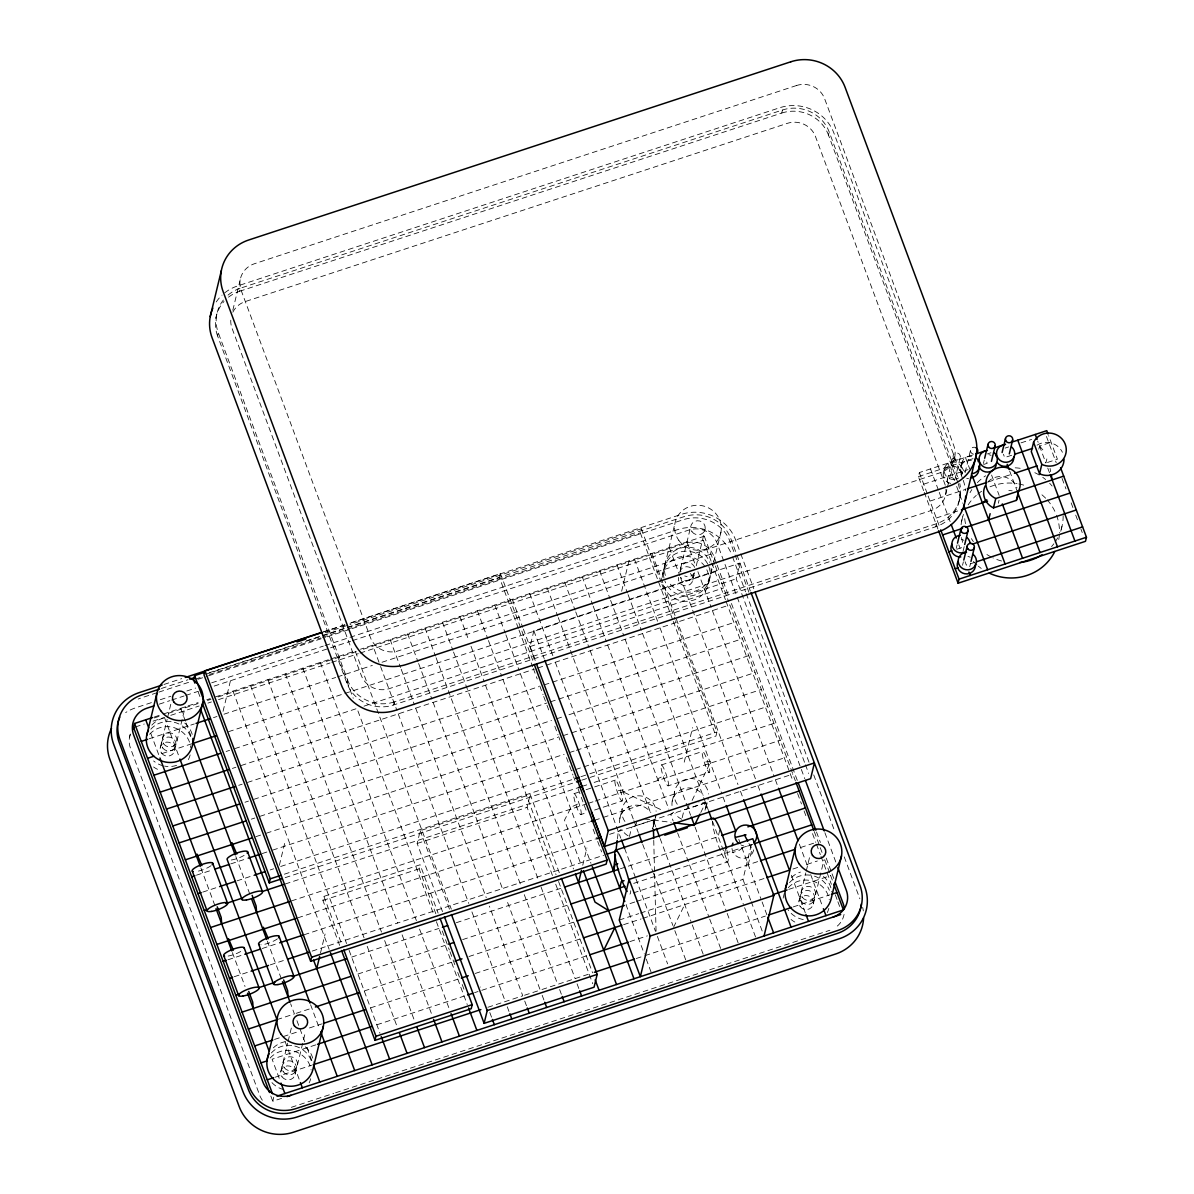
<?xml version="1.0" encoding="UTF-8"?>
<svg xmlns="http://www.w3.org/2000/svg" width="1194" height="1194" viewBox="0 0 1194 1194"><rect width="100%" height="100%" fill="white"/><g stroke="black" fill="none" stroke-linecap="round" stroke-linejoin="round"><path stroke-width="0.75" stroke-dasharray="5 3.75" d="M617.432 838.666L618.313 831.472L621.283 829.412M215.965 317.723L216.711 314.679M958.215 483.615A36.611 35.089 13.6 0 1 935.753 526.748L393.557 704.997A36.611 35.089 13.6 0 1 346.797 682.983L217.577 335.902L218.308 332.842A36.611 35.089 13.6 0 1 223.741 299.53M129.519 737.295L130.31 733.997M232.83 310.231L240.248 279.605M228.517 297.172A36.611 35.089 13.6 0 1 239.531 291.291L240.263 288.247L782.458 110.012A36.611 35.089 13.6 0 1 829.218 132.027L958.454 479.107M160.265 747.757L161.488 742.668M162.474 738.608L167.13 719.4M167.548 717.654L170.921 703.699M174.652 750.504L175.876 745.414M176.861 741.355L185.309 706.445M223.054 711.326L230.591 680.207M279.351 865.322L284.829 842.665M346.797 682.983L347.544 679.923L218.308 332.842M281.605 1098.361L272.769 1101.256L273.754 1097.196M280.814 1071.511L282.038 1066.436M283.023 1062.361L287.664 1043.168M288.097 1041.422L291.47 1027.467M339.633 945.349L322.917 900.44L323.902 896.381L420.109 864.754L438.108 913.111M320.485 953.036L325.081 934.021M295.202 1074.272L296.425 1069.182M297.41 1065.123L305.425 1031.959M393.557 704.997L394.304 701.938L936.484 523.703A36.611 35.089 13.6 0 0 959.767 483.54M442.511 911.604L417.154 843.486L420.243 830.681L530.196 794.532L559.449 873.127M435.84 913.723L419.124 868.814L420.109 864.754M518.345 628.342L499.495 577.687L500.48 573.627L350.081 623.059M535.225 660.506L530.046 646.596L533.852 630.835L740.011 563.075L736.205 578.821L804.786 763.041M552.449 875.456L527.091 807.353L530.196 794.532M621.641 591.239L629.581 558.404M672.625 619.701L640.297 532.867L641.282 528.793L349.976 624.566M582.732 865.247L586.911 847.964M662.58 574.404L663.819 569.314M664.804 565.255L674.938 523.36M239.531 291.291L781.727 113.057L782.458 110.012M619.85 818.427L622.104 809.084M680.625 568.269L690.759 526.39M629.447 836.487L631.716 827.129L654.551 819.621A17.209 16.492 13.6 0 0 655.909 815.532L653.64 824.89M692.789 580.165L694.012 575.09M696.266 565.792L705.132 529.136M711.102 561.21L703.296 540.255L704.281 536.196L360.424 649.237M635.76 825.726L636.745 821.666M658.073 780.413L658.566 778.384L664.715 775.413M708.609 583.194L709.833 578.105M710.818 574.045L713.355 563.568M713.773 561.822L720.952 532.166M654.551 819.621L652.282 828.979A17.209 16.492 13.6 0 0 653.849 820.591M957.707 482.152L828.487 135.071L829.218 132.027M672.207 801.219L674.476 791.861M684.222 762.175L692.58 727.609M682.192 817.711L684.072 809.92L706.908 802.413A17.209 16.492 13.6 0 0 708.266 798.323M688.132 808.517L689.117 804.443M581.776 780.16L715.952 736.056L716.937 731.982L675.55 620.835M705.027 810.204L706.908 802.413M706.012 807.681L707.52 801.443M719.728 830.218L718.176 836.621L627.417 866.456M724.489 853.546L726.027 847.128M742.907 847.71L739.071 850.456L732.206 852.725M750.623 899.992L742.952 879.396L751.936 842.263M748.235 864.725L751.981 849.232L748.623 842.86M783.13 898.157L784.368 893.082M798.95 901.186L800.189 896.097M801.174 892.037L805.816 872.844M806.234 871.098L809.607 857.128M813.338 903.933L814.562 898.858M815.547 894.784L823.994 859.874M923.604 490.6L918.395 476.615L919.38 472.555L972.394 455.123M943.305 473.063L944.29 468.988M935.753 526.748L936.484 523.703M947.215 480.182L953.125 455.795M945.663 494.525L946.976 489.122M947.409 487.316L954.812 456.705M954.827 479.824L960.319 457.168M960.752 467.317L961.737 463.257M961.603 475.137L962.26 472.421M965.095 472.705L970.573 450.048A3.657 3.507 13.6 0 1 974.811 447.287M959.304 500.316L960.051 497.271M961.618 521.226L963.259 514.45M956.23 548.389L957.081 544.897M983.393 463.481L984.244 460.003M963.006 551.494L964.259 546.27M962.528 565.299L963.379 561.822M969.722 566.672L970.573 563.195M998.333 503.241L999.065 500.196M1038.825 449.138L1039.571 446.093L1051.108 442.287M1046.854 458.944L1045.869 463.003L1037.705 441.108M1060.75 531.315L1062.391 524.539M692.117 800.428L710.923 761.16L705.669 761.951M700.803 812.487L705.579 802.771L698.818 802.01M673.565 927.26L684.714 904.589M673.655 812.204L670.67 814.248L673.192 821.024M323.529 631.79L348.305 623.641M163.966 684.461L181.682 678.64M323.44 632.044L348.245 623.88M350.021 623.298L681.356 514.375A42.477 40.7 13.6 0 1 735.594 539.912L740.146 552.121M325.261 632.686L348.215 625.149M161.369 688.49L187.951 679.759M209.219 672.759L299.575 643.059M306.664 640.73L320.843 636.074M322.619 635.492L345.648 627.91M347.424 627.328L684.072 516.659A36.611 35.089 13.6 0 1 730.832 538.673L750.325 591M205.771 674.252L320.783 636.447M322.544 635.865L345.559 628.298M347.32 627.716L499.495 577.687M195.398 679.117L200.682 677.386M209.517 674.476L320.738 637.909M322.514 637.342L345.454 629.79M347.23 629.208L640.297 532.867M157.101 692.699L141.146 697.953A36.611 35.089 13.6 0 0 138.205 699.057M158.862 692.117L190.756 681.64M197.846 679.311L206.711 676.401M208.472 675.819L325.425 637.372M327.201 636.79L350.23 629.208M352.006 628.626L683.341 519.703A36.611 35.089 13.6 0 1 730.101 541.718L748.937 592.299M151.414 702.624L135.474 707.863A42.477 40.7 13.6 0 0 125.654 712.579M160.28 699.714L170.906 696.221M186.861 690.968L195.712 688.057M211.666 682.819L323.29 646.118M325.067 645.536L677.67 529.629A42.477 40.7 13.6 0 1 731.907 555.165M159.25 704.147L169.876 700.654M171.652 700.072L184.055 695.983M185.831 695.401L198.234 691.326M214.174 686.087L350.618 641.238M352.379 640.656L689.042 529.987A21.97 21.044 13.6 0 1 717.101 543.195L736.579 595.507M154.459 716.937L161.444 714.639M163.19 714.072L198.1 702.594M206.816 699.729L210.308 698.58M215.547 696.863L329.007 659.566M330.753 658.984L355.185 650.954L451.317 909.156M154.28 717.937L161.369 715.609M168.458 713.281L200.353 702.803M207.443 700.475L210.98 699.296M218.069 696.968L333.245 659.118M335.007 658.536L356.275 651.536M363.364 649.208L685.849 543.195A21.97 21.044 13.6 0 1 713.893 556.404L716.49 563.389M135.385 726.952L144.235 724.042M153.071 721.131L163.697 717.654M170.772 715.325L199.07 706.012M207.92 703.102L211.457 701.938M218.532 699.624L329.992 662.983M331.768 662.401L358.304 653.67M360.066 653.088L703.296 540.255M918.395 476.615L973.244 458.586M987.408 453.929L990.945 452.765M1005.094 448.108L1008.631 446.944M1021.019 442.87L1031.646 439.392M149.22 738.773L194.294 723.952M213.487 717.639L216.98 716.504M223.965 714.206L335.678 677.476M337.424 676.908L372.334 665.431M710.952 554.12L379.319 663.133L372.647 645.208M923.708 484.167L968.006 469.615M983.707 464.451L987.199 463.302L985.96 459.974M1011.631 455.272L1004.661 457.556L1003.423 454.242M191.861 743.743L158.698 754.653L150.578 732.847M228.517 731.698L717.251 571.03M930.007 501.092L965.573 489.406M988.259 481.943L1010.96 474.481M1047.511 462.466L1057.406 459.212L1048.63 435.646M530.046 646.596L736.205 578.821M226.099 751.489L229.591 750.339M234.815 748.623L357.006 708.46L433.87 914.888M363.991 706.161L723.549 587.955M936.305 518.017L959.663 510.345M232.397 768.414L235.89 767.264M241.128 765.533L534.36 669.147M537.852 667.998L544.837 665.7M546.583 665.118L729.847 604.88L795.368 780.861M238.696 785.324L242.188 784.174M247.427 782.458L538.912 686.64M544.151 684.908L736.146 621.79M956.857 549.24L963.528 547.046M244.994 802.249L248.486 801.099M253.725 799.383L546.956 702.982M550.449 701.833L742.459 638.715M975.065 562.255L966.334 565.12L965.08 561.732M251.292 819.174L254.785 818.024M260.023 816.308L551.509 720.475M556.747 718.758L561.986 717.042M568.971 714.743L748.757 655.64M255.844 836.666L261.083 834.949M266.322 833.218L557.822 737.399M563.046 735.683L570.031 733.385M571.777 732.803L755.056 672.565M196.443 875.187L211.532 870.232M230.726 863.919L246.442 858.755M262.158 853.591L267.381 851.859M272.62 850.143L564.12 754.324M569.359 752.593L574.583 750.877M576.329 750.31L761.354 689.475M202.741 892.112L217.83 887.142M237.039 880.844L254.486 875.098M270.202 869.933L273.695 868.784M280.665 866.486L572.165 770.667M575.657 769.518L767.652 706.4M284.381 874.187L573.926 778.995M580.985 776.682L588.06 774.354M589.821 773.772L716.937 731.982M285.172 877.665L574.717 782.488M285.232 883.993L578.463 787.592M581.956 786.443L587.194 784.727M594.164 782.428L773.951 723.325M417.154 843.486L527.091 807.353M574.045 793.667L579.194 791.965M586.075 789.712L592.94 787.458M594.657 786.891L615.268 780.115M661.312 764.981L702.55 751.429M577.448 804.114L571.284 807.069L564.508 820.159L581.388 865.486M618.402 790.637L623.656 789.846L623.164 791.891L662.76 810.532M291.53 900.903L586.508 803.935M588.254 803.368L593.493 801.637M595.239 801.07L780.249 740.25M580.851 814.547A10.985 1.701 71.8 0 0 577.195 798.577A10.985 1.701 71.8 0 0 574.299 799.204A10.985 1.701 71.8 0 0 580.851 814.547L586 812.86M594.597 810.025L601.463 807.771M603.179 807.204L622.074 800.995A10.985 1.701 71.8 0 0 618.432 785.025A10.985 1.701 71.8 0 0 615.522 785.637A10.985 1.701 71.8 0 0 622.074 800.995M668.118 785.861A10.985 1.701 71.8 0 0 664.476 769.891A10.985 1.701 71.8 0 0 661.566 770.503A10.985 1.701 71.8 0 0 668.118 785.861L709.355 772.309A10.985 1.701 71.8 0 0 705.699 756.324A10.985 1.701 71.8 0 0 702.803 756.951A10.985 1.701 71.8 0 0 709.355 772.309M322.917 900.44L419.124 868.814M297.828 917.828L589.314 822.009M594.552 820.278L601.537 817.994M603.283 817.412L786.548 757.16M227.95 959.797L243.039 954.827M262.232 948.514L277.948 943.35M304.127 934.753L595.612 838.919M609.582 834.337L792.861 774.085M234.248 976.707L249.337 971.752M270.277 964.871L284.247 960.274M312.171 951.096L603.657 855.277M351.633 957.11L438.914 928.425M456.362 922.693L561.09 888.261M620.432 868.754L625.671 867.023M357.931 974.035L445.213 945.349M462.66 939.603L567.389 905.186M633.716 883.381L752.414 844.352M633.357 892.903L727.459 861.978M276.963 1019.646L294.411 1013.915L290.635 1003.751M296.157 1013.333L311.873 1008.169M364.23 990.96L451.511 962.274M468.958 956.528L573.687 922.096M634.775 902.022L626.059 904.888L644.327 953.961M636.521 901.44L758.712 861.277M800.607 847.516L814.562 842.919M619.253 920.052L638.7 913.664M640.462 913.082L742.952 879.396M274.53 1039.437L279.769 1037.72M283.262 1036.571L298.978 1031.407M309.44 1027.959L321.664 1023.945M370.528 1007.885L457.809 979.184M475.257 973.453L579.986 939.021M623.626 924.678L641.088 918.947M642.835 918.365L765.011 878.202M792.935 869.023L798.174 867.292M806.905 864.426L817.368 860.993M315.738 1044.884L272.113 1059.227L280.351 1081.361M376.841 1024.795L464.108 996.109M474.585 992.662L478.078 991.513M586.284 955.946L481.57 990.378L480.301 986.99M629.925 941.603L647.387 935.857M788.771 889.381L830.651 875.62M275.232 1077.197L311.574 1065.242M487.868 1007.288L522.778 995.811L489.376 906.142M524.524 995.244L540.225 990.08L506.838 900.395M541.972 989.513L590.851 973.438M636.223 958.513L643.208 956.23M644.954 955.648L765.399 916.067M793.323 906.873L829.979 894.828M291.306 1107.331L333.827 1093.346M335.604 1092.764L829.949 930.245M1008.811 490.435L1012.184 490.824M644.775 819.024L671.132 822.353M1039.571 446.093L1043.959 451.168M1046.451 436.482L1056.212 462.69M1062.063 478.421L1065.973 488.898M1071.167 502.883L1073.122 508.122M1075.719 515.107L1077.675 520.36M1080.928 529.091L1082.227 532.584M1047.75 468.078L1049.645 473.152M1009.676 471.048L1017.258 491.406M991.572 475.033L999.169 495.45M965.424 457.406L969.752 469.033M962.558 478.6L833.979 133.265A42.477 40.7 13.6 0 0 779.742 107.729L237.546 285.963A42.477 40.7 13.6 0 0 223.382 293.918M947.961 463.153L954.185 479.854M956.663 486.495L962.976 503.465M930.514 468.884L938.618 490.659M939.245 492.361L950.588 522.823M958.782 544.807L960.036 548.195M919.38 472.555L927.484 494.331M928.111 496.017L940.081 528.166M924.246 492.346L937.917 529.032M740.787 553.867L753.787 588.746M732.564 556.911L745.549 591.791M746.19 593.537L809.189 762.712M813.726 774.921L834.516 830.74M844.248 856.904L859.844 898.754M805.443 764.772L808.666 773.473M737.22 597.254L804.771 778.652M824.89 832.711L835.934 862.366M717.146 565.135L728.833 596.522M731.429 603.492L797.667 781.398M816.502 831.979L820.397 842.442M826.248 858.143L831.442 872.098M832.084 873.844L834.039 879.068M704.281 536.196L714.728 564.269M715.355 565.956L728.594 601.492M814.278 831.621L819.621 845.964M820.263 847.695L823.726 856.994M824.77 859.784L829.92 873.62M830.561 875.351L833.128 882.262M711.743 562.956L725.4 599.642M726.056 601.388L793.025 781.264M797.577 793.488L801.487 803.965M804.084 810.95L806.04 816.189M812.532 833.651L815.786 842.382M816.442 844.128L820.338 854.606M820.994 856.352L831.397 884.306M835.293 894.784L837.248 900.022M837.889 901.769L840.501 908.753M686.819 541.927L695.386 564.926M697.908 571.702L711.131 607.224M712.4 610.612L774.145 776.443M775.399 779.831L777.921 786.592M799.338 844.128L808.159 867.814M810.681 874.59L822.741 906.962M669.371 547.673L679.819 575.747M680.446 577.433L755.429 778.801M757.951 785.562L760.459 792.338M791.338 875.247L805.278 912.709M651.909 553.404L737.967 784.533M740.489 791.294L743.011 798.07M641.282 528.793L661.327 582.642M661.969 584.373L674.909 619.104M673.282 621.432L715.952 736.056M634.462 559.15L658.775 624.447M660.028 627.835L721.773 793.652M723.042 797.04L725.549 803.801M738.788 839.337L760.832 898.56M762.1 901.948L767.13 915.485M751.25 901.709L762.757 932.589M616.999 564.881L627.462 592.955M628.089 594.642L641.312 630.178M642.581 633.566L708.729 811.233M712.505 821.382L743.384 904.306M744.638 907.694L756.16 938.618M599.552 570.628L610 598.687M610.627 600.388L623.865 635.924M625.119 639.297L690.639 815.278M695.057 827.129L725.922 910.037M727.191 913.425L738.698 944.35M582.09 576.359L592.552 604.433M593.179 606.119L606.403 641.656M607.671 645.044L668.789 809.174M677.595 832.86L688.311 861.635M689.58 865.008L708.475 915.783M709.729 919.156L721.251 950.081M564.643 582.09L575.09 610.164M575.732 611.865L588.955 647.402M590.209 650.775L650.7 813.218M655.745 826.755L653.222 819.994L653.461 829.248M660.148 838.606L670.864 867.366M672.118 870.754L691.013 921.514M692.281 924.902L703.788 955.827M547.18 587.836L557.643 615.91M558.27 617.596L633.238 818.965M633.88 820.651L638.283 832.502M642.7 844.337L652.775 871.411M653.402 873.112L672.938 925.559M674.819 930.633L686.341 961.558M529.733 593.567L554.046 658.879M555.3 662.252L615.791 824.696M616.417 826.397L620.835 838.233M624.611 848.382L635.312 877.157M635.954 878.844L655.476 931.305M657.372 936.38L667.61 963.871M533.852 630.835L544.21 658.64M512.271 599.313L522.733 627.387M523.36 629.074L535.33 661.222M646.252 959.125L651.431 973.035M500.48 573.627L533.643 662.7M519.002 630.089L532.658 666.774M533.315 668.521L537.21 678.998M539.807 685.983L543.061 694.714M543.718 696.46L546.315 703.46M546.971 705.206L548.912 710.445M554.777 726.161L558.016 734.892M558.673 736.638L559.971 740.131M566.478 757.608L572.986 775.07M573.627 776.816L574.926 780.309M578.18 789.04L586.642 811.756M593.134 829.218L597.045 839.695M597.687 841.442L601.597 851.919M494.823 605.045L505.271 633.118M505.913 634.82L519.136 670.341M520.39 673.729L590.955 863.247M477.376 610.791L487.824 638.865M488.45 640.551L501.689 676.088M502.943 679.476L573.508 868.978M459.914 616.522L468.481 639.521M471.003 646.282L484.227 681.819M485.48 685.207L556.046 874.724M558.568 881.485L592.597 972.871M555.703 884.187L592.761 983.722M442.467 622.268L452.914 650.342M453.541 652.028L538.598 880.456M541.121 887.232L575.135 978.602M577.075 983.826L579.015 989.035M425.004 627.999L435.452 656.073M436.094 657.76L521.136 886.202M524.285 894.664L557.688 984.349M559.628 989.557L561.568 994.781M407.557 633.745L418.004 661.804M418.631 663.506L431.87 699.042M433.123 702.415L502.42 888.56M542.166 995.289L544.762 1002.244M390.095 639.477L400.542 667.55M401.184 669.237L414.408 704.773M415.676 708.161L486.227 897.679M524.718 1001.035L526.658 1006.244M380.573 666.521L396.96 710.52M398.214 713.893L468.779 903.41M471.928 911.873L505.316 1001.557M507.256 1006.766L509.196 1011.99M489.809 1012.512L491.749 1017.721M420.243 830.681L449.511 909.261M442.273 930.992L444.84 937.902M445.496 939.633L449.347 949.991M449.989 951.722L455.138 965.528M457.705 972.438L459.63 977.632M462.212 984.528L464.138 989.722M337.738 656.685L353.23 698.296M436.392 921.664L467.257 1004.572M320.276 662.431L416.407 920.634M419.557 929.081L449.168 1008.617M302.828 668.162L397.692 922.977M402.109 934.827L431.721 1014.348M285.366 673.909L381.498 932.096M384.647 940.559L414.258 1020.094M267.919 679.64L364.051 937.842M367.2 946.305L397.438 1027.527M250.456 685.386L346.588 943.573M349.111 950.349L379.99 1033.258M323.902 896.381L341.902 944.738M233.009 691.117L329.141 949.32M198.159 691.863L200.099 697.072M310.604 1004.781L319.425 1028.482M180.637 708.326L185.488 721.37M186.1 722.997L192.98 741.474M235.83 856.546L249.68 893.769M267.322 941.156L281.814 980.065M296.933 1020.676L305.754 1044.362M307.022 1047.75L313.321 1064.675M164.399 717.325L179.309 757.369M285.157 1041.646L299.754 1080.839M200.92 868.023L215.413 906.933M232.412 952.618L245.024 986.468M270.814 1096.017L272.769 1101.256M1050.048 468.376L1050.66 471.675M653.745 840.367L654.551 871.859M654.596 873.709L656.103 932.992M962.26 473.914A9.149 8.776 13.6 0 1 971.364 460.421M948.454 483.525A3.657 3.507 13.6 0 1 949.14 477.719A3.657 3.507 13.6 0 1 954.454 480.645M950.678 483.406A9.149 8.776 13.6 0 1 943.2 473.809A9.149 8.776 13.6 0 1 952.319 465.988A9.149 8.776 13.6 0 1 961.394 474.197M958.498 478.018A9.149 8.776 13.6 0 1 956.379 479.033M954.051 479.481A9.149 8.776 13.6 0 1 944.185 469.749A9.149 8.776 13.6 0 1 955.663 462.272A9.149 8.776 13.6 0 1 961.543 474.6M988.811 454.675A9.149 8.776 13.6 0 1 991.08 455.421M968.573 478.645A3.657 3.507 13.6 0 1 966.722 478.287M973.528 454.183A3.657 3.507 13.6 0 1 970.573 450.048M964.842 471.585A9.149 8.776 13.6 0 1 972.334 456.347M967.946 556.494A9.149 8.776 13.6 0 1 970.215 557.24M961.648 539.569A9.149 8.776 13.6 0 1 963.916 540.315M1037.034 445.198A17.209 16.492 13.6 0 1 1062.436 452.287M987.662 482.167A17.209 16.492 13.6 0 1 1016.93 487.764M981.259 568.434A49.432 47.372 13.6 0 1 978.364 566.195M976.976 565.016A49.432 47.372 13.6 0 1 973.095 561.135M962.648 542.374A49.432 47.372 13.6 0 1 961.2 535.36M961.095 524.718A49.432 47.372 13.6 0 1 963.454 514.39M968.14 504.868A49.432 47.372 13.6 0 1 976.259 495.391M977.632 494.212A49.432 47.372 13.6 0 1 981.975 491.018M990.005 486.809A49.432 47.372 13.6 0 1 1017.034 483.63M1018.855 483.943A49.432 47.372 13.6 0 1 1025.989 485.854M1041.959 494.823A49.432 47.372 13.6 0 1 1045.974 498.555M1047.228 499.898A49.432 47.372 13.6 0 1 1055.884 513.599M1056.541 515.256A49.432 47.372 13.6 0 1 1059.451 532.733M1059.362 534.524A49.432 47.372 13.6 0 1 1058.705 539.792M1057.675 537.837A49.432 47.372 13.6 0 1 1054.854 542.389M1053.795 543.837A49.432 47.372 13.6 0 1 1051.541 546.583M1001.557 561.001A49.432 47.372 13.6 0 1 992.886 557.837M991.244 557.031A49.432 47.372 13.6 0 1 984.946 553.18M973.379 541.628A49.432 47.372 13.6 0 1 971.394 538.613M965.483 523.629A49.432 47.372 13.6 0 1 964.707 518.345M970.021 492.674A49.432 47.372 13.6 0 1 971.826 489.615M977.364 482.645A49.432 47.372 13.6 0 1 985.662 475.779M1015.199 467.824A49.432 47.372 13.6 0 1 1022.542 468.69M1034.81 472.675A49.432 47.372 13.6 0 1 1041.228 476.287M1042.75 477.331A49.432 47.372 13.6 0 1 1045.646 479.57M1049.66 483.301A49.432 47.372 13.6 0 1 1052.108 486.033M1063.153 515.704A49.432 47.372 13.6 0 1 1060.556 531.375M752.101 844.367A10.985 10.522 13.6 0 1 741.176 845.053M753.668 849.844A10.985 10.522 13.6 0 1 731.967 848.471M628.119 835.8A17.209 16.492 13.6 0 1 622.656 830.845M619.641 822.741A17.209 16.492 13.6 0 1 650.834 812.487M624.925 821.487A17.209 16.492 13.6 0 1 633.178 796.652A17.209 16.492 13.6 0 1 656.118 811.233M726.922 850.352A23.059 3.582 71.8 0 1 720.833 851.665M720.31 850.426A23.059 3.582 71.8 0 1 712.355 821.427M630.671 890.739A23.059 3.582 71.8 0 1 629.865 894.052M681.819 819.278A17.209 16.492 13.6 0 1 675.013 813.621M671.998 805.517A17.209 16.492 13.6 0 1 703.206 795.264M706.221 803.368A17.209 16.492 13.6 0 1 705.221 810.442M677.282 804.278A17.209 16.492 13.6 0 1 685.55 779.443A17.209 16.492 13.6 0 1 708.475 794.025M190.144 754.951A23.432 22.462 13.6 0 1 187.145 761.638M157.518 769.309A23.432 22.462 13.6 0 1 153.578 766.981M149.593 734.28A23.432 22.462 13.6 0 1 174.548 727.818A23.432 22.462 13.6 0 1 190.756 747.668M176.622 765.369A23.432 22.462 13.6 0 1 164.563 766.115M163.071 765.787A23.432 22.462 13.6 0 1 153.608 760.966M150.817 729.191A23.432 22.462 13.6 0 1 172.802 721.967M174.294 722.295A23.432 22.462 13.6 0 1 190.682 736.817M828.845 908.38A23.432 22.462 13.6 0 1 827.308 912.529M794.846 922.052A23.432 22.462 13.6 0 1 791.07 919.484M788.279 887.709A23.432 22.462 13.6 0 1 812.502 881.023A23.432 22.462 13.6 0 1 829.263 899.634M803.249 919.559A23.432 22.462 13.6 0 1 788.189 909.977M789.503 882.635A23.432 22.462 13.6 0 1 811.502 875.396M814.457 876.157A23.432 22.462 13.6 0 1 829.367 890.246M862.68 907.395A42.477 40.7 13.6 0 1 863.307 910.918M262.337 1100.226A21.97 21.044 13.6 0 1 259.71 1095.286L130.474 748.205A21.97 21.044 13.6 0 1 130.206 734.638M844.083 914.395A21.97 21.044 13.6 0 1 835.039 927.813M662.237 577.314A23.432 22.462 13.6 0 1 696.445 559.061A23.432 22.462 13.6 0 1 699.774 596.955A23.432 22.462 13.6 0 1 662.76 583.179M708.818 566.478A23.432 22.462 13.6 0 1 694.759 595.03A23.432 22.462 13.6 0 1 664.834 580.941M663.983 578.09A23.432 22.462 13.6 0 1 679.61 552.165A23.432 22.462 13.6 0 1 708.251 565.105M694.102 573.254A7.328 7.015 13.6 0 1 680.834 577.612M679.64 572.344A7.328 7.015 13.6 0 1 691.535 568.419M690.311 573.508A7.328 7.015 13.6 0 1 688.072 585.463A7.328 7.015 13.6 0 1 678.401 577.418M310.694 1078.719A23.432 22.462 13.6 0 1 309.171 1082.854M270.142 1058.048A23.432 22.462 13.6 0 1 294.366 1051.347A23.432 22.462 13.6 0 1 311.127 1069.973M283.62 1089.555A23.432 22.462 13.6 0 1 270.053 1080.316M271.366 1052.959A23.432 22.462 13.6 0 1 293.351 1045.735M294.843 1046.063A23.432 22.462 13.6 0 1 312.067 1063.421M211.01 865.71A10.985 2.642 -20.4 0 1 196.652 871.456M244.128 855.397A10.985 2.642 -20.4 0 1 229.547 860.187M277.426 938.842A10.985 2.642 -20.4 0 1 261.053 944.797M240.725 951.484A10.985 2.642 -20.4 0 1 228.158 956.051M963.215 480.346A42.477 40.7 13.6 0 1 965.573 490.794M216.248 301.918A42.477 40.7 13.6 0 1 222.054 295.127M230.77 320.171A21.97 21.044 13.6 0 0 232.054 328.335L361.275 675.416A21.97 21.044 13.6 0 0 389.334 688.625L931.529 510.375A21.97 21.044 13.6 0 0 945.932 489.018M232.83 312.216A21.97 21.044 13.6 0 1 245.233 301.575L787.413 123.325A21.97 21.044 13.6 0 1 815.472 136.534L944.708 483.615A21.97 21.044 13.6 0 1 945.499 486.286M217.577 335.902A36.611 35.089 13.6 0 1 224.009 301.41M781.727 113.057A36.611 35.089 13.6 0 1 828.487 135.071M394.304 701.938A36.611 35.089 13.6 0 1 347.544 679.923M228.054 295.097A36.611 35.089 13.6 0 1 240.263 288.247M711.102 568.18A23.432 22.462 13.6 0 1 695.744 590.97A23.432 22.462 13.6 0 1 668.625 582.15M665.356 575.478A23.432 22.462 13.6 0 1 680.595 548.106A23.432 22.462 13.6 0 1 709.803 562.419M694.43 572.762A7.328 7.015 13.6 0 1 684.699 575.956M680.938 571.911A7.328 7.015 13.6 0 1 685.326 562.986A7.328 7.015 13.6 0 1 694.684 567.389M151.802 725.131A23.432 22.462 13.6 0 1 164.668 717.892M184.742 723.057A23.432 22.462 13.6 0 1 192.965 738.519M791.503 877.5A23.432 22.462 13.6 0 1 800.428 872.098M823.427 876.486A23.432 22.462 13.6 0 1 831.651 891.948M273.366 1047.825A23.432 22.462 13.6 0 1 285.217 1041.661M305.291 1046.825A23.432 22.462 13.6 0 1 313.515 1062.272M796.562 85.505L254.382 263.755A21.97 21.044 13.6 0 0 241.203 290.515L370.424 637.596A21.97 21.044 13.6 0 0 398.483 650.805L940.678 472.57A21.97 21.044 13.6 0 0 953.857 445.795L824.621 98.714A21.97 21.044 13.6 0 0 796.562 85.505M953.722 458.436A3.657 3.507 13.6 0 0 960.021 458.033A3.657 3.507 13.6 0 0 956.409 452.974A3.657 3.507 13.6 0 0 953.722 458.436M162.697 747.951A7.328 7.015 13.6 0 0 175.294 747.16A7.328 7.015 13.6 0 0 168.07 737.026A7.328 7.015 13.6 0 0 162.697 747.951M161.459 753.041A7.328 7.015 13.6 0 0 174.07 752.235A7.328 7.015 13.6 0 0 166.832 742.101A7.328 7.015 13.6 0 0 161.459 753.041M801.383 901.38A7.328 7.015 13.6 0 0 813.995 900.589A7.328 7.015 13.6 0 0 806.756 890.455A7.328 7.015 13.6 0 0 801.383 901.38M800.144 906.47A7.328 7.015 13.6 0 0 812.756 905.679A7.328 7.015 13.6 0 0 805.532 895.545A7.328 7.015 13.6 0 0 800.144 906.47M283.232 1071.719A7.328 7.015 13.6 0 0 295.843 1070.928A7.328 7.015 13.6 0 0 288.62 1060.794A7.328 7.015 13.6 0 0 283.232 1071.719M282.008 1076.794A7.328 7.015 13.6 0 0 294.62 1076.003A7.328 7.015 13.6 0 0 287.381 1065.869A7.328 7.015 13.6 0 0 282.008 1076.794M678.759 540.255A23.432 22.462 13.6 0 0 719.101 537.718A23.432 22.462 13.6 0 0 695.968 505.301A23.432 22.462 13.6 0 0 678.759 540.255M691.953 531.673A7.328 7.015 13.6 0 0 704.564 530.867A7.328 7.015 13.6 0 0 697.326 520.748A7.328 7.015 13.6 0 0 691.953 531.673M163.668 743.877A7.328 7.015 13.6 0 0 176.279 743.086A7.328 7.015 13.6 0 0 169.055 732.952A7.328 7.015 13.6 0 0 163.668 743.877M802.368 897.321A7.328 7.015 13.6 0 0 814.965 896.53A7.328 7.015 13.6 0 0 807.741 886.396A7.328 7.015 13.6 0 0 802.368 897.321M284.217 1067.645A7.328 7.015 13.6 0 0 296.828 1066.854A7.328 7.015 13.6 0 0 289.605 1056.72A7.328 7.015 13.6 0 0 284.217 1067.645"/><path stroke-width="1.5" d="M615.432 854.859L613.447 871.053L615 864.635L617.746 863.74M617.208 840.457L615.88 851.262L607.149 854.128M210.219 316.634L221.338 270.68M152.713 717.519L134.594 723.474L133.609 727.534L269.516 1092.525M146.653 735.579L156.787 693.699M205.204 672.162L194.607 675.64L193.622 679.699L194.92 683.177M321.768 632.372L204.98 670.759L203.995 674.834L310.649 961.289L606.149 864.143L607.134 860.083L534.285 664.446M192.682 744.369L202.816 702.49M196.503 856.173L196.995 854.143L201.89 865.59M231.412 844.695L231.905 842.665L236.8 854.113M221.711 923.857L221.203 917.485L217.233 906.813M228.009 940.782L228.502 938.753L233.382 950.2M256.62 912.38L256.113 906.007L252.143 895.351M281.635 878.829L269.277 882.888L270.262 878.829L194.607 675.64M262.919 929.305L263.411 927.275L268.292 938.723M253.203 1008.467L252.71 1002.079L248.74 991.423M267.202 1059.347L277.336 1017.452M288.112 996.99L287.62 990.602L283.65 979.946M310.649 961.289L311.634 957.215L204.98 670.759M316.723 968.588L319.649 956.498M323.365 1026.258L313.231 1068.137A23.432 22.462 13.6 0 1 283.127 1085.062A23.432 22.462 13.6 0 1 269.053 1053.78M440.049 918.29L472.197 1004.647L471.212 1008.721L375.006 1040.347L375.991 1036.273L343.842 949.917M561.404 878.366L597.164 974.408L594.075 987.214L484.122 1023.362L487.212 1010.557L451.451 914.5M578.538 882.515L581.478 870.426M608.268 830.696L814.427 762.921L810.607 778.682L604.462 846.456L608.268 830.696L544.852 660.386M619.761 887.963L621.298 881.56L624.059 880.665M629.089 879.396L619.253 920.052L640.342 976.677L650.178 936.021L629.089 879.396L752.787 838.725L773.876 895.351L764.041 936.021M785.354 889.008L795.473 847.128M841.501 855.919L831.367 897.813A23.432 22.462 13.6 0 1 801.264 914.723A23.432 22.462 13.6 0 1 787.204 883.456M965.065 501.42L976.185 455.466M957.498 543.151L960.871 529.211M984.662 458.257L988.035 444.317M964.692 544.524L968.065 530.584M1060.556 467.675L1086.465 537.255L1085.48 541.315L958.081 583.209L959.066 579.135L940.723 529.867M963.797 560.076L967.17 546.136M991.423 461.377L995.229 445.69M970.991 561.449L974.364 547.509M1002.109 452.511L1005.482 438.571M988.483 520.48L990.124 513.704M993.483 507.898L995.751 498.54A17.209 16.492 13.6 0 1 987.513 476.406A17.209 16.492 13.6 0 1 1010.348 468.899A17.209 16.492 13.6 0 1 1018.586 491.032L1016.333 500.39L993.483 507.898A17.209 16.492 13.6 0 1 985.244 485.764M1009.303 453.899L1012.676 439.944M1039.556 473.764L1041.81 464.406A17.209 16.492 13.6 0 0 1064.66 456.899A17.209 16.492 13.6 0 0 1056.406 434.765A17.209 16.492 13.6 0 0 1033.571 442.273L1031.303 451.631L1039.556 473.764A17.209 16.492 13.6 0 0 1064.018 459.302M603.746 950.2L614.895 927.544M695.221 823.815L699.997 814.099M982.349 502.883L986.811 499.808M162.19 685.043L139.161 692.624A42.477 40.7 13.6 0 0 113.699 744.355L242.919 1091.435A42.477 40.7 13.6 0 0 297.172 1116.972L839.352 938.738A42.477 40.7 13.6 0 0 864.829 886.993L755.086 592.239M185.234 677.476L321.664 632.626M297.007 641.969L305.843 639.074M159.608 689.072L141.892 694.893A36.611 35.089 13.6 0 0 119.922 739.504L249.158 1086.585A36.611 35.089 13.6 0 0 295.918 1108.599L838.113 930.365A36.611 35.089 13.6 0 0 860.068 885.754L751.011 592.612M189.727 679.177L195.04 677.416M153.936 705.893L146.847 708.221A21.97 21.044 13.6 0 0 133.668 734.982L262.904 1082.062A21.97 21.044 13.6 0 0 290.963 1095.271M975.886 453.974L986.363 450.526M993.348 448.228L1005.557 444.213M1012.542 441.914L1046.78 430.661L1048.019 433.989M141.265 741.384L147.638 739.295M196.04 723.385L210.01 718.788M1015.124 454.123L1032.586 448.377M147.578 758.309L153.936 756.22M216.308 735.713L193.607 743.175L235.188 854.859M967.319 488.824L986.513 482.51M1014.452 473.331L1037.138 465.869M153.877 775.234L220.86 753.205M961.409 509.763L987.587 501.152M1017.258 491.406L1063.705 476.137M995.751 498.54L1018.586 491.032M160.175 792.144L228.905 769.563M942.603 534.942L962.468 528.405M965.961 527.255L1070.018 493.047M166.473 809.069L235.203 786.473M948.902 551.852L952.081 550.807M972.259 544.18L1076.316 509.972M172.772 825.994L239.755 803.965M955.2 568.777L958.394 567.732M976.677 561.717L1082.615 526.897M959.066 579.135L1086.465 537.255M179.07 842.919L246.054 820.89M185.368 859.829L252.367 837.815M191.667 876.754L194.861 875.709M215.024 869.083L228.994 864.486M248.188 858.173L260.411 854.158M197.98 893.679L201.159 892.634M219.577 886.575L235.293 881.411M254.486 875.098L264.964 871.65M270.262 878.829L280.859 875.336M575.702 778.413L579.224 777.249M576.478 781.906L580.015 780.742M204.278 910.604L207.457 909.559M225.875 903.5L241.591 898.336M262.531 891.44L283.485 884.56M578.463 787.592L581.956 786.443M210.577 927.514L289.784 901.485M216.875 944.439L296.082 918.395M591.06 821.427L594.552 820.278M223.174 961.364L226.353 960.319M244.785 954.26L260.486 949.096M279.695 942.782L302.38 935.32M597.358 838.352L600.851 837.203M615.582 850.203L713.161 818.114A23.059 3.582 71.8 0 1 726.519 848.635M229.472 978.289L232.651 977.229M251.083 971.185L268.531 965.439M287.739 959.125L308.679 952.245M664.759 835.188L676.968 831.173L673.819 822.711M678.714 830.606L687.446 827.726M713.624 819.129L799.159 791.01M311.634 957.215L607.134 860.083M235.77 995.199L238.949 994.154M259.128 987.528L274.829 982.364M292.291 976.617L346.394 958.842M442.392 927.275L447.631 925.559M564.583 887.112L618.686 869.322M721.669 835.472L735.638 830.875L726.191 805.502M747.862 826.86L805.457 807.935M735.952 837.233L746.011 834.86L744.414 834.919L747.772 841.277M242.069 1012.124L350.946 976.334M448.705 944.2L453.929 942.484M570.881 904.037L624.984 886.246M754.16 843.785L811.756 824.845M248.382 1029.049L276.963 1019.646L179.936 759.071M315.365 1007.02L359.006 992.677M455.004 961.125L461.988 958.827M577.18 920.962L624.313 905.455M760.459 860.71L795.368 849.232M254.68 1045.959L272.784 1040.019M323.41 1023.377L365.304 1009.602M461.302 978.035L468.287 975.752M583.478 937.872L621.88 925.246M766.757 877.62L789.443 870.172L761.1 794.025M260.979 1062.884L267.337 1060.794M317.485 1044.302L371.603 1026.527M467.6 994.96L472.839 993.244M589.776 954.797L628.178 942.17M773.055 894.545L787.025 889.963M650.178 936.021L773.876 895.351M375.991 1036.273L472.197 1004.647M267.277 1079.809L273.635 1077.719M480.883 1009.587L313.321 1064.675L319.798 1082.062M594.343 972.289L634.477 959.095M768.876 914.917L791.577 907.455M831.725 894.261L836.949 892.53M487.212 1010.557L597.164 974.408M276.933 1096.152L843.427 909.918L833.77 883.993M286.918 1096.614L840.68 914.574M674.714 822.83L694.43 825.442L691.281 816.98M608.597 910.619L595.015 902.097L583.344 870.71M1035.243 434.467L1037.093 439.437M1050.272 474.854L1074.928 541.046M1033.571 442.273L1041.81 464.406M1017.781 440.198L1057.466 546.792M1007.184 464.332L1009.064 469.406M1017.885 493.092L1040.019 552.524M1002.318 503.913L1022.557 558.27M972.274 475.809L1005.109 564.001M963.603 505.166L987.647 569.747M951.215 524.509L956.26 538.046M968.916 572.03L970.2 575.478M938.559 530.778L958.081 583.209M805.413 780.398L824.248 830.979M837.889 867.605L846.322 890.276A21.97 21.044 13.6 0 1 833.143 917.037M798.323 783.145L815.86 830.233M835.337 882.56L843.128 903.485A21.97 21.044 13.6 0 1 844.352 908.888M796.01 782.548L813.815 830.397M778.548 788.279L798.085 840.74M823.382 908.709L825.979 915.664M805.935 914.44L808.517 921.395M743.638 799.756L791.07 927.141M767.787 917.231L773.608 932.872M708.729 811.233L711.878 819.696M656.372 828.457L659.521 836.904M638.909 834.188L642.059 842.651M621.462 839.934L624.611 848.382M536.509 663.968L604.462 846.456M579.433 779.667L583.836 791.518M591.403 811.816L624.79 901.5M592.224 866.635L633.969 978.781M575.389 874.068L616.522 984.513M595.179 979.826L599.06 990.259M579.672 990.781L581.612 995.99M562.21 996.512L564.15 1001.736M544.762 1002.244L546.703 1007.467M527.3 1007.99L529.24 1013.199M509.853 1013.721L511.793 1018.945M492.391 1019.467L494.331 1024.676M444.452 916.843L484.122 1023.362M468.526 1007.96L476.884 1030.422M451.063 1013.691L459.421 1036.153M433.616 1019.437L441.974 1041.899M416.781 1026.855L424.512 1047.631M399.333 1032.601L407.064 1053.377M381.244 1036.646L389.617 1059.108M341.574 950.528L375.006 1040.347M330.395 952.708L372.155 1064.839M313.574 960.125L354.708 1070.585M202.681 704.012L269.277 882.888M200.517 709.117L309.977 1003.094M320.693 1031.855L337.245 1076.316M247.501 851.576L262.396 891.545M279.008 936.186L293.888 976.155M251.576 898.843L266.695 939.454M282.441 981.766L290.008 1002.064M242.098 899.679L227.218 859.695A10.985 2.642 -20.4 0 1 238.099 852.591A10.985 2.642 -20.4 0 1 247.128 853.158M258.71 944.305L273.59 984.274M300.395 1082.585L302.336 1087.794M212.607 863.053L227.487 903.022M244.098 947.663L258.979 987.632M145.728 719.803L148.757 727.952M159.966 758.026L200.279 866.322M216.039 908.634L231.785 950.931M247.531 993.229L268.963 1050.765M280.993 1083.107L284.888 1093.54M192.309 871.172L207.189 911.141M223.8 955.782L238.681 995.751M134.594 723.474L272.456 1093.719M1051.257 474.973L1052.168 479.928M653.461 829.248L653.685 838.516M978.841 468.466A9.149 8.776 13.6 0 1 970.513 477.809M1013.751 456.989A9.149 8.776 13.6 0 1 997.154 462.451M995.662 455.839A9.149 8.776 13.6 0 1 996.393 453.675M996.184 465.018A9.149 8.776 13.6 0 1 978.617 466.123M978.214 461.585A9.149 8.776 13.6 0 1 978.931 459.406M994.08 452.63A9.149 8.776 13.6 0 1 993.408 466.541A9.149 8.776 13.6 0 1 979.602 462.063A9.149 8.776 13.6 0 1 987.408 450.466M975.722 447.586A3.657 3.507 13.6 0 1 976.259 453.66M976.617 458.362A9.149 8.776 13.6 0 1 971.498 473.749M1011.527 446.884A9.149 8.776 13.6 0 1 1010.855 460.809A9.149 8.776 13.6 0 1 997.05 456.317A9.149 8.776 13.6 0 1 1004.87 444.72M975.438 564.553A9.149 8.776 13.6 0 1 964.722 573.747A9.149 8.776 13.6 0 1 958.066 561.225M973.214 554.449A9.149 8.776 13.6 0 1 972.543 568.359A9.149 8.776 13.6 0 1 958.737 563.881A9.149 8.776 13.6 0 1 966.558 552.285M960.812 556.971A9.149 8.776 13.6 0 1 951.767 544.3M966.244 551.449A9.149 8.776 13.6 0 1 952.439 546.956A9.149 8.776 13.6 0 1 960.245 535.36M966.916 537.524A9.149 8.776 13.6 0 1 970.125 543.554M1017.691 496.301A17.209 16.492 13.6 0 1 1016.333 500.39M1054.795 551.524A49.432 47.372 13.6 0 1 989.199 573.09M1042.019 554.747A49.432 47.372 13.6 0 1 1019.84 562.493M738.773 843.516A10.985 10.522 13.6 0 1 737.459 828.636A10.985 10.522 13.6 0 1 752.892 827.651A10.985 10.522 13.6 0 1 754.205 842.546M732.101 845.725A10.985 10.522 13.6 0 1 732.967 843.113M627.149 891.485A23.059 3.582 71.8 0 1 616.104 861.814A23.059 3.582 71.8 0 1 618.298 852.755A23.059 3.582 71.8 0 1 629.342 882.426M111.505 728.444A42.477 40.7 13.6 0 0 109.997 759.608L239.233 1106.689A42.477 40.7 13.6 0 0 293.47 1132.225L835.666 953.991A42.477 40.7 13.6 0 0 863.605 918.037M132.638 729.698A21.97 21.044 13.6 0 1 134.34 727.504M861.352 903.933A36.611 35.089 13.6 0 1 837.367 933.409L295.187 1111.644A36.611 35.089 13.6 0 1 248.412 1089.629L119.191 742.549A36.611 35.089 13.6 0 1 119.833 717.087M193.159 871.575A10.985 2.642 -20.4 0 1 201.831 864.531A10.985 2.642 -20.4 0 1 212.219 864.635M259.561 944.708A10.985 2.642 -20.4 0 1 268.247 937.663A10.985 2.642 -20.4 0 1 278.635 937.768M224.651 956.185A10.985 2.642 -20.4 0 1 231.994 949.648A10.985 2.642 -20.4 0 1 244.263 948.334M212.83 308.156A42.477 40.7 13.6 0 0 212.069 337.708L341.305 684.789A42.477 40.7 13.6 0 0 395.542 710.326L937.738 532.091A42.477 40.7 13.6 0 0 965.677 496.122M192.965 738.519A23.432 22.462 13.6 0 1 165.548 762.056A23.432 22.462 13.6 0 1 148.504 730.012M790.846 61.775L248.665 240.009A42.477 40.7 13.6 0 0 223.188 291.754L352.424 638.835A42.477 40.7 13.6 0 0 406.661 664.371L948.857 486.137A42.477 40.7 13.6 0 0 974.319 434.392L845.098 87.311A42.477 40.7 13.6 0 0 790.846 61.775M988.632 446.959A3.657 3.507 13.6 0 0 994.93 446.556A3.657 3.507 13.6 0 0 991.318 441.496A3.657 3.507 13.6 0 0 988.632 446.959M1006.079 441.213A3.657 3.507 13.6 0 0 1012.393 440.825A3.657 3.507 13.6 0 0 1008.781 435.75A3.657 3.507 13.6 0 0 1006.079 441.213M967.767 548.777A3.657 3.507 13.6 0 0 974.065 548.374A3.657 3.507 13.6 0 0 970.453 543.315A3.657 3.507 13.6 0 0 967.767 548.777M961.469 531.852A3.657 3.507 13.6 0 0 967.767 531.449A3.657 3.507 13.6 0 0 964.155 526.39A3.657 3.507 13.6 0 0 961.469 531.852M211.547 911.425A10.985 2.642 -20.4 0 0 227.636 903.694A10.985 2.642 -20.4 0 0 212.816 906.142A10.985 2.642 -20.4 0 0 211.547 911.425M246.457 899.948A10.985 2.642 -20.4 0 0 262.546 892.216A10.985 2.642 -20.4 0 0 247.725 894.664A10.985 2.642 -20.4 0 0 246.457 899.948M277.948 984.557A10.985 2.642 -20.4 0 0 294.052 976.826A10.985 2.642 -20.4 0 0 279.232 979.274A10.985 2.642 -20.4 0 0 277.948 984.557M243.039 996.02A10.985 2.642 -20.4 0 0 259.143 988.304A10.985 2.642 -20.4 0 0 244.322 990.751A10.985 2.642 -20.4 0 0 243.039 996.02M160.623 710.594A23.432 22.462 13.6 0 0 200.965 708.057A23.432 22.462 13.6 0 0 177.831 675.625A23.432 22.462 13.6 0 0 160.623 710.594M173.802 701.997A7.328 7.015 13.6 0 0 186.413 701.206A7.328 7.015 13.6 0 0 179.19 691.072A7.328 7.015 13.6 0 0 173.802 701.997M799.308 864.023A23.432 22.462 13.6 0 0 839.651 861.486A23.432 22.462 13.6 0 0 816.517 829.069A23.432 22.462 13.6 0 0 799.308 864.023M812.502 855.426A7.328 7.015 13.6 0 0 825.099 854.635A7.328 7.015 13.6 0 0 817.875 844.501A7.328 7.015 13.6 0 0 812.502 855.426M281.157 1034.362A23.432 22.462 13.6 0 0 321.514 1031.825A23.432 22.462 13.6 0 0 298.381 999.393A23.432 22.462 13.6 0 0 281.157 1034.362M294.351 1025.765A7.328 7.015 13.6 0 0 306.962 1024.974A7.328 7.015 13.6 0 0 299.739 1014.84A7.328 7.015 13.6 0 0 294.351 1025.765"/></g></svg>
